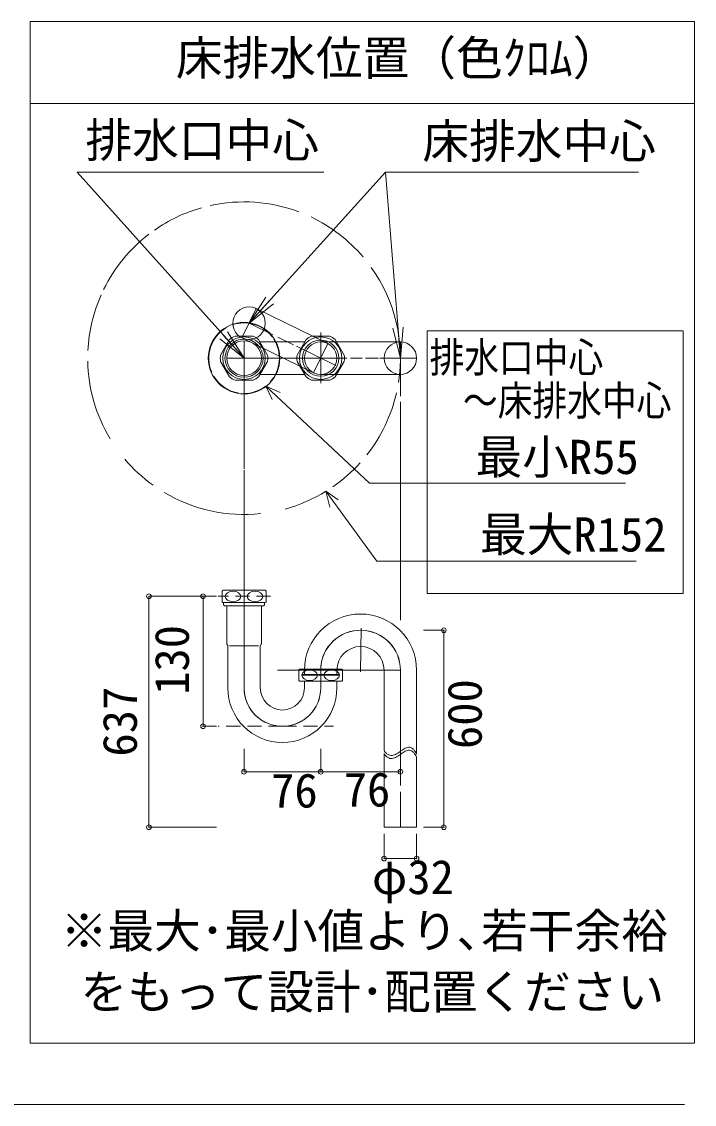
# Model space of a CAD drawing. Units: millimetres, scale not verified. Extents: x -1002 to 1006, y -687 to 676.
# Drawn here: x 718.2 to 1006.3, y -687.1 to -223.3 of the extents above; entities that cross this region are included whole.
import ezdxf
from ezdxf.enums import TextEntityAlignment as Align

# ---------------------------------------------------------------- set-up
doc = ezdxf.new("R2010")
doc.units = ezdxf.units.MM
doc.header["$LTSCALE"] = 5
doc.header["$PDMODE"] = 32
doc.header["$PDSIZE"] = 2
doc.linetypes.add('DASHED1', pattern=[1.8, 1.2, -0.6])
doc.layers.add('F-0', color=7, linetype='Continuous', lineweight=15)
doc.styles.add('ＭＳ ゴシック', font='')
doc.styles.get('ＭＳ ゴシック').set_extended_font_data('MS Gothic')

msp = doc.modelspace()

# ---------------------------------------------------------------- linework, layer by layer
at = {"layer": 'F-0', "lineweight": 18}
for p, q in [((721.926, -223.35), (721.926, -660.85)), ((1006.301, -223.35), (721.926, -223.35)), ((1006.301, -660.85), (1006.301, -223.35)), ((721.926, -660.85), (1006.301, -660.85))]:
    msp.add_line(p, q, dxfattribs=at)
at = {"layer": 'F-0'}
for p, q in [((721.926, -258.35), (1006.301, -258.35)), ((742.079, -287.772), (847.641, -287.772)), ((813.482, -367.483), (742.079, -287.772)), ((815.628, -352.514), (873.986, -287.772)), ((873.986, -287.772), (982.434, -287.772)), ((873.986, -287.772), (902.415, -287.772)), ((880.42, -367.483), (873.986, -287.772)), ((815.628, -352.514), (822.791, -341.3)), ((815.628, -352.514), (824.416, -342.765)), ((818.68, -346.263), (812.577, -358.765)), ((815.628, -352.514), (826.041, -344.23)), ((818.68, -346.263), (849.346, -361.232)), ((813.482, -367.483), (806.354, -356.248)), ((825.83, -357.494), (815.628, -352.514)), ((846.295, -378.248), (846.295, -356.527)), ((880.42, -367.483), (877.183, -354.577)), ((880.42, -367.483), (879.364, -354.401)), ((880.42, -367.483), (881.544, -354.225)), ((891.863, -355.708), (891.863, -468.274)), ((891.863, -355.708), (1001.537, -355.708)), ((1001.537, -355.708), (1001.537, -468.274)), ((813.482, -367.483), (803.095, -359.167)), ((807.272, -359.427), (803.4, -366.133)), ((813.482, -367.483), (804.725, -357.707)), ((817.354, -358.077), (809.61, -358.077)), ((813.482, -360.046), (813.482, -378.248)), ((813.482, -360.049), (813.482, -374.921)), ((823.564, -366.133), (819.692, -359.427)), ((839.449, -360.527), (820.327, -360.527)), ((834.679, -361.813), (827.952, -358.53)), ((840.084, -359.427), (836.213, -366.133)), ((850.166, -358.077), (842.423, -358.077)), ((849.346, -361.232), (843.243, -373.735)), ((846.295, -376.124), (846.295, -358.843)), ((846.295, -360.527), (880.42, -360.527)), ((856.376, -366.133), (852.505, -359.427)), ((880.42, -374.44), (880.42, -360.527)), ((852.732, -370.626), (835.88, -362.4)), ((803.4, -368.834), (807.272, -375.54)), ((813.482, -367.483), (805.92, -367.483)), ((806.045, -367.483), (829.888, -367.483)), ((813.482, -367.483), (857.441, -367.483)), ((819.692, -375.54), (823.564, -368.834)), ((829.888, -367.483), (857.506, -367.483)), ((836.213, -368.834), (840.084, -375.54)), ((852.505, -375.54), (856.376, -368.834)), ((859.055, -367.483), (864.07, -367.483)), ((865.512, -367.483), (871.046, -367.483)), ((871.622, -367.483), (887.376, -367.483)), ((871.622, -367.483), (887.376, -367.483)), ((880.42, -367.483), (880.42, -383.823)), ((813.482, -374.921), (813.482, -387.505)), ((820.327, -374.44), (839.449, -374.44)), ((880.42, -374.44), (846.295, -374.44)), ((809.61, -376.89), (817.354, -376.89)), ((813.482, -414.83), (813.482, -378.248)), ((822.777, -379.404), (825.565, -385.209)), ((822.777, -379.404), (829.002, -382.253)), ((822.777, -379.404), (867.257, -421.004)), ((842.423, -376.89), (850.166, -376.89)), ((880.42, -386.198), (880.42, -403.296)), ((880.42, -387.337), (880.42, -404.468)), ((813.482, -395.095), (813.482, -414.222)), ((880.42, -404.028), (880.42, -436.679)), ((880.42, -407.103), (880.42, -437.265)), ((813.482, -421.509), (813.482, -445.19)), ((871.778, -421.004), (867.257, -421.004)), ((976.813, -421.004), (871.778, -421.004)), ((848.55, -424.5), (850.178, -431.325)), ((848.55, -424.5), (853.838, -428.104)), ((848.55, -424.5), (870.273, -454.433)), ((880.42, -437.118), (880.42, -444.732)), ((880.42, -440.925), (880.42, -462.741)), ((813.482, -448.53), (813.482, -509.267)), ((880.42, -448.966), (880.42, -478.338)), ((981.393, -454.433), (870.273, -454.433)), ((804.076, -467.271), (804.076, -471.791)), ((804.395, -466.906), (822.569, -466.906)), ((822.888, -471.791), (822.888, -467.271)), ((880.42, -468.305), (880.42, -479.631)), ((891.863, -468.274), (1001.537, -468.274)), ((822.56, -472.156), (804.395, -472.156)), ((804.395, -472.156), (804.404, -472.156)), ((804.395, -472.156), (804.404, -472.156)), ((804.732, -472.156), (804.732, -473.191)), ((822.232, -473.191), (822.232, -472.156)), ((822.56, -472.156), (822.569, -472.156)), ((806.045, -473.541), (806.045, -480.67)), ((821.882, -473.541), (813.482, -473.541)), ((820.92, -480.67), (820.92, -473.541)), ((822.232, -473.191), (821.882, -473.541)), ((806.045, -480.67), (806.045, -489.612)), ((820.92, -489.612), (820.92, -480.67)), ((813.482, -508.731), (813.482, -482.901)), ((863.59, -483.055), (863.349, -501.824)), ((806.467, -490.531), (806.138, -489.962)), ((806.526, -490.75), (806.526, -498.085)), ((807.265, -490.633), (813.482, -490.633)), ((813.482, -490.633), (819.699, -490.633)), ((820.438, -508.731), (820.438, -490.75)), ((820.826, -489.962), (820.497, -490.531)), ((806.526, -498.085), (806.526, -508.731)), ((837.207, -500.637), (855.382, -500.637)), ((846.303, -508.731), (846.303, -500.302)), ((880.428, -501.075), (827.795, -501.075)), ((836.888, -501.002), (836.888, -505.522)), ((838.529, -503.262), (838.529, -503)), ((838.529, -503), (846.295, -503)), ((838.901, -503.262), (838.529, -503.262)), ((854.06, -503.262), (838.901, -503.262)), ((839.338, -501.075), (839.338, -502.562)), ((846.295, -508.696), (846.295, -501.075)), ((846.295, -503), (854.06, -503)), ((853.251, -502.562), (853.251, -501.075)), ((854.06, -503.262), (854.06, -503)), ((855.701, -505.522), (855.701, -501.002)), ((873.463, -501.075), (873.463, -535.547)), ((880.42, -501.075), (880.42, -524.995)), ((880.42, -501.075), (880.42, -520.359)), ((887.376, -537.072), (887.376, -501.075)), ((855.373, -505.887), (837.207, -505.887)), ((837.207, -505.887), (837.217, -505.887)), ((839.338, -506.08), (839.338, -508.731)), ((853.251, -508.731), (853.251, -506.08)), ((880.42, -524.629), (880.42, -550.496)), ((873.463, -536.86), (873.463, -554.057)), ((873.463, -554.057), (873.463, -568.359)), ((880.42, -553.18), (880.42, -568.359)), ((-1002.086, -687.064), (1002.034, -687.064))]:
    msp.add_line(p, q, dxfattribs=at)
at = {"layer": 'F-0', "color": 4, "lineweight": 9}
for p, q in [((772.753, -469.446), (772.753, -568.359)), ((772.753, -469.446), (801.642, -469.446)), ((795.908, -469.446), (795.908, -525.137)), ((795.908, -469.446), (801.642, -469.446)), ((899.03, -484.023), (890.367, -484.023)), ((899.03, -484.023), (899.03, -568.359)), ((795.908, -525.137), (801.642, -525.137)), ((813.482, -544.625), (813.482, -534.815)), ((846.303, -544.625), (846.303, -534.815)), ((880.42, -544.625), (880.42, -534.815)), ((813.482, -544.625), (846.303, -544.625)), ((846.303, -544.625), (880.42, -544.625)), ((772.753, -568.359), (801.642, -568.359)), ((899.03, -568.359), (890.367, -568.359)), ((873.463, -581.822), (873.463, -571.196)), ((887.376, -581.822), (887.376, -571.196)), ((873.463, -581.822), (887.376, -581.822))]:
    msp.add_line(p, q, dxfattribs=at)
at = {"layer": 'F-0', "color": 4, "linetype": 'DASHED1', "lineweight": 9}
for p, q in [((799.713, -469.446), (799.649, -469.446)), ((824.791, -469.446), (802.355, -469.446)), ((829.888, -525.137), (802.358, -525.137)), ((829.888, -525.137), (851.721, -525.137))]:
    msp.add_line(p, q, dxfattribs=at)
at = {"layer": 'F-0'}
for points in [[(849.346, -361.232), (843.243, -373.735), (812.577, -358.765)], [(813.482, -482.779), (813.482, -446.708), (813.482, -415.437)], [(813.482, -473.541), (805.082, -473.541), (804.732, -473.191)], [(873.463, -568.359), (887.376, -568.359), (887.376, -538.384)]]:
    msp.add_lwpolyline(points, dxfattribs=at)
for centre, radius in [((815.628, -352.514), 6.956), ((813.482, -367.483), 15.312), ((813.482, -367.483), 9.087), ((813.482, -367.483), 8.166), ((846.295, -367.483), 9.087), ((846.295, -367.483), 7.766), ((846.295, -367.483), 7.766), ((880.42, -367.483), 6.956)]:
    msp.add_circle(centre, radius, dxfattribs=at)
at = {"layer": 'F-0', "lineweight": 18}
for centre, radius in [((813.482, -367.483), 7.438), ((846.295, -367.483), 6.956)]:
    msp.add_circle(centre, radius, dxfattribs=at)
at = {"layer": 'F-0'}
for centre, radius, start, end in [((813.482, -367.483), 66.938, 69.55176, 102.48458), ((813.482, -367.483), 66.938, 105.78741, 125.02387), ((813.482, -367.483), 66.938, 40.45346, 64.61694), ((813.482, -367.483), 66.938, 127.52212, 153.93512), ((813.482, -367.483), 66.938, 351.07633, 35.51055), ((813.482, -367.483), 66.938, 156.12741, 177.22121), ((813.482, -367.483), 15.117, 38.01873, 108.88428), ((813.482, -367.483), 15.117, 119.87082, 203.47911), ((813.482, -367.483), 10.172, 112.37215, 127.62785), ((813.482, -367.483), 10.172, 52.37215, 67.62785), ((813.482, -367.483), 15.117, 317.38555, 32.77859), ((846.295, -367.483), 10.172, 112.37215, 127.62785), ((846.295, -367.483), 10.172, 52.37215, 67.62785), ((813.482, -367.483), 10.172, 172.37215, 187.62785), ((813.482, -367.483), 10.172, 352.37215, 7.62785), ((846.295, -367.483), 10.172, 172.37215, 187.62785), ((846.295, -367.483), 10.172, 352.37215, 7.62785), ((813.482, -367.483), 66.938, 181.04134, 211.02681), ((813.482, -367.483), 15.117, 211.12095, 261.30647), ((813.482, -367.483), 10.172, 232.37215, 247.62785), ((813.482, -367.483), 10.172, 292.37215, 307.62785), ((846.295, -367.483), 10.172, 232.37215, 247.62785), ((846.295, -367.483), 10.172, 292.37215, 307.62785), ((813.482, -367.483), 15.117, 269.01468, 307.94515), ((813.482, -367.483), 66.938, 321.76369, 347.20103), ((813.482, -367.483), 66.938, 220.25424, 234.38576), ((813.482, -367.483), 66.938, 304.63473, 317.9845), ((813.482, -367.483), 66.938, 239.27946, 276.17448), ((813.482, -367.483), 66.938, 285.1851, 301.59392), ((813.482, -367.483), 66.938, 274.56964, 274.58397), ((807.029, -469.531), 3.719, 135.09913, 142.57199), ((819.935, -469.531), 3.719, 37.42801, 44.90087), ((807.029, -469.531), 3.719, 217.42801, 224.90087), ((819.935, -469.531), 3.719, 315.09913, 322.57199), ((863.357, -501.075), 24.019, 0, 180), ((863.357, -501.075), 17.062, 87.94387, 180), ((863.357, -501.075), 17.071, 0, 177.40546), ((863.357, -501.075), 17.062, 0, 87.94387), ((806.745, -489.612), 0.7, 180, 210), ((806.088, -490.75), 0.438, 0, 30), ((820.876, -490.75), 0.438, 150, 180), ((820.22, -489.612), 0.7, 330, 0), ((863.357, -501.075), 10.106, 0, 180), ((839.842, -503.262), 3.719, 135.09913, 142.57199), ((852.748, -503.262), 3.719, 37.42801, 44.90087), ((838.901, -502.562), 0.438, 270, 0), ((853.688, -502.562), 0.438, 180, 270), ((829.888, -508.731), 23.363, 180, 0), ((829.888, -508.731), 16.406, 180, 270), ((829.888, -508.731), 16.415, 181.87086, 0), ((829.888, -508.731), 9.45, 180, 0), ((829.888, -508.731), 16.406, 270, 0), ((839.842, -503.262), 3.719, 217.42801, 224.90087), ((838.901, -506.08), 0.438, 0, 26.17755), ((853.688, -506.08), 0.438, 150, 180), ((852.748, -503.262), 3.719, 315.09913, 322.57199), ((878.78, -532.131), 6.319, 212.72203, 226.60953), ((878.78, -533.444), 6.319, 212.72203, 226.60953), ((876.899, -534.202), 3.523, 225.702, 245.03152), ((876.556, -534.958), 2.692, 244.86394, 266.31233), ((876.565, -534.464), 3.186, 266.722, 284.24596), ((876.068, -532.594), 5.122, 284.48835, 295.96465), ((874.066, -528.501), 9.678, 296.00867, 302.489), ((866.209, -516.145), 24.32, 302.46715, 305.15235), ((866.209, -517.458), 24.32, 302.46715, 305.15235), ((940.338, -621.427), 104.441, 124.52174, 125.14879), ((940.338, -622.739), 104.441, 124.52174, 125.14879), ((889.537, -547.531), 14.767, 120.34038, 124.6107), ((889.537, -548.843), 14.767, 120.34038, 124.6107), ((885.336, -540.295), 6.4, 111.45266, 120.60102), ((885.336, -541.607), 6.4, 111.45266, 120.60102), ((884.255, -537.486), 3.391, 96.00772, 111.8117), ((884.255, -538.799), 3.391, 96.00772, 111.8117), ((884.136, -536.477), 2.375, 73.97913, 95.71073), ((884.136, -537.79), 2.375, 73.97913, 95.71073), ((883.968, -536.805), 2.738, 51.5772, 72.48176), ((883.968, -538.118), 2.738, 51.5772, 72.48176), ((882.54, -538.417), 4.889, 35.29043, 50.21011), ((882.54, -539.729), 4.889, 35.29043, 50.21011), ((878.127, -541.374), 10.201, 24.94423, 34.52454), ((878.127, -542.686), 10.201, 24.94423, 34.52454), ((876.899, -535.514), 3.523, 225.702, 245.03152), ((876.556, -536.271), 2.692, 244.86394, 266.31233), ((876.565, -535.777), 3.186, 266.722, 284.24596), ((876.068, -533.906), 5.122, 284.48835, 295.96465), ((874.066, -529.813), 9.678, 296.00867, 302.489)]:
    msp.add_arc(centre, radius, start, end, dxfattribs=at)
for centre in [(808.779, -469.531), (818.185, -469.531), (841.592, -503.262), (850.998, -503.262)]:
    msp.add_ellipse(centre, major_axis=(3.353, 0), ratio=0.674074, dxfattribs=at)
at = {"layer": 'F-0', "color": 6}
for p in [(772.753, -469.446), (795.908, -469.446), (899.03, -484.023), (795.908, -525.137), (813.482, -544.625), (846.303, -544.625), (880.42, -544.625), (772.753, -568.359), (899.03, -568.359), (873.463, -581.822), (887.376, -581.822)]:
    msp.add_point(p, dxfattribs=at)

# ---------------------------------------------------------------- texts
at = {"layer": 'F-0', "style": 'ＭＳ ゴシック'}
for s, p in [('床排水位置（色ｸﾛﾑ）', (784.271, -250.626)), ('排水口中心', (745.543, -285.86)), ('床排水中心', (889.839, -286.237)), ('最小R55', (912.592, -421.512)), ('最大R152', (914.501, -454.693)), ('76', (825.057, -564.343)), ('76', (856.15, -563.919)), ('φ32', (868.234, -601.429)), ('※最大･最小値より､若干余裕', (734.99, -624.46)), ('をもって設計･配置ください', (743.442, -650.567))]:
    msp.add_text(s, height=14.66, dxfattribs=at).set_placement(p, align=Align.BOTTOM_LEFT)
at = {"layer": 'F-0', "style": 'ＭＳ ゴシック', "width": 0.85}
for s, p in [('排水口中心', (892.921, -377.406)), ('～床排水中心', (907.214, -395.9))]:
    msp.add_text(s, height=12.83, dxfattribs=at).set_placement(p, align=Align.BOTTOM_LEFT)
at = {"layer": 'F-0', "style": 'ＭＳ ゴシック'}
for s, p in [('130', (794.279, -511.68)), ('637', (771.992, -538.121)), ('600', (919.653, -534.891))]:
    msp.add_text(s, height=14.66, rotation=90, dxfattribs=at).set_placement(p, align=Align.BOTTOM_LEFT)

doc.saveas('drawing.dxf')
